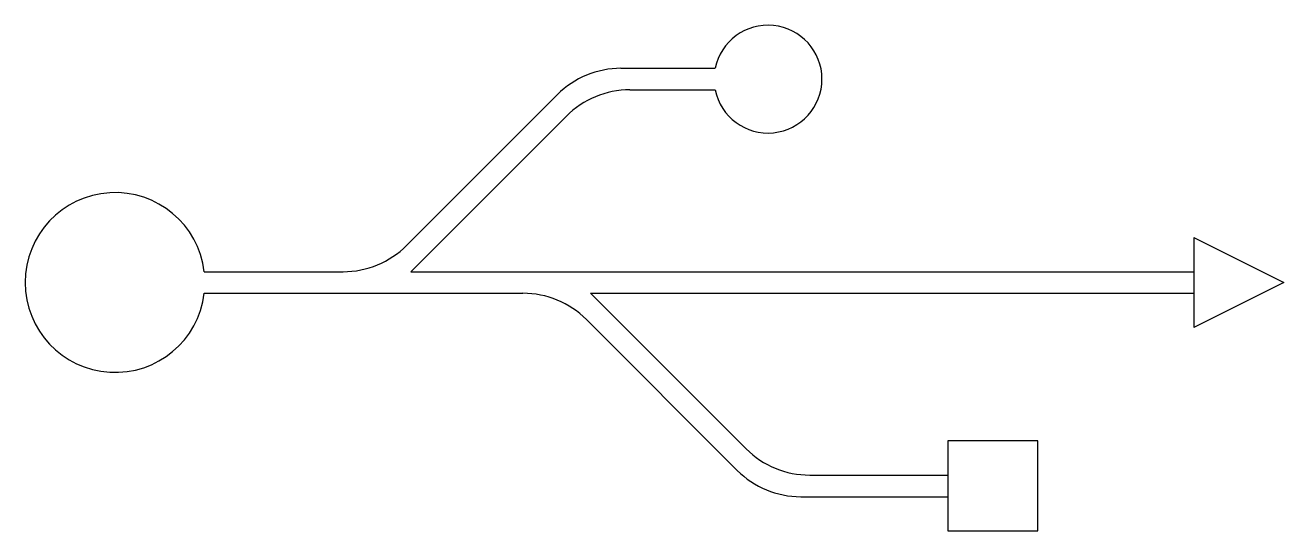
# Model space of a CAD drawing. Header units: millimetres. Extents: x 1915.7 to 1985.7, y 1472.3 to 1500.5.
import ezdxf

# ---------------------------------------------------------------- set-up
doc = ezdxf.new("R2010")
doc.units = ezdxf.units.MM

msp = doc.modelspace()

# ---------------------------------------------------------------- linework, layer by layer
for p, q in [((1948.825, 1498.074), (1954.063, 1498.074)), ((1936.905, 1488.224), (1945.29, 1496.609)), ((1936.905, 1488.224), (1945.29, 1496.609)), ((1949.322, 1496.874), (1954.063, 1496.874)), ((1937.138, 1486.76), (1945.787, 1495.409)), ((1980.689, 1488.66), (1985.689, 1486.16)), ((1925.653, 1486.76), (1933.37, 1486.76)), ((1937.138, 1486.76), (1980.689, 1486.76)), ((1985.689, 1486.16), (1980.689, 1483.66)), ((1925.653, 1485.56), (1943.37, 1485.56)), ((1947.138, 1485.56), (1955.787, 1476.911)), ((1947.138, 1485.56), (1980.689, 1485.56)), ((1946.905, 1484.095), (1955.29, 1475.711)), ((1959.322, 1475.446), (1967.003, 1475.446)), ((1958.825, 1474.246), (1967.003, 1474.246))]:
    msp.add_line(p, q)
msp.add_lwpolyline([(1980.689, 1488.66), (1980.689, 1483.66)])
msp.add_lwpolyline([(1967.003, 1472.346), (1972.003, 1472.346), (1972.003, 1477.346), (1967.003, 1477.346)], close=True)
for centre, radius, start, end in [((1957.003, 1497.474), 3, 191.53696, 168.46304), ((1948.825, 1493.074), 5, 90, 135), ((1949.322, 1491.874), 5, 90, 135), ((1920.689, 1486.16), 5, 6.8921, 353.1079), ((1933.37, 1491.76), 5, 270, 315), ((1943.37, 1480.56), 5, 45, 90), ((1959.322, 1480.446), 5, 225, 270), ((1958.825, 1479.246), 5, 225, 270)]:
    msp.add_arc(centre, radius, start, end)

doc.saveas('drawing.dxf')
